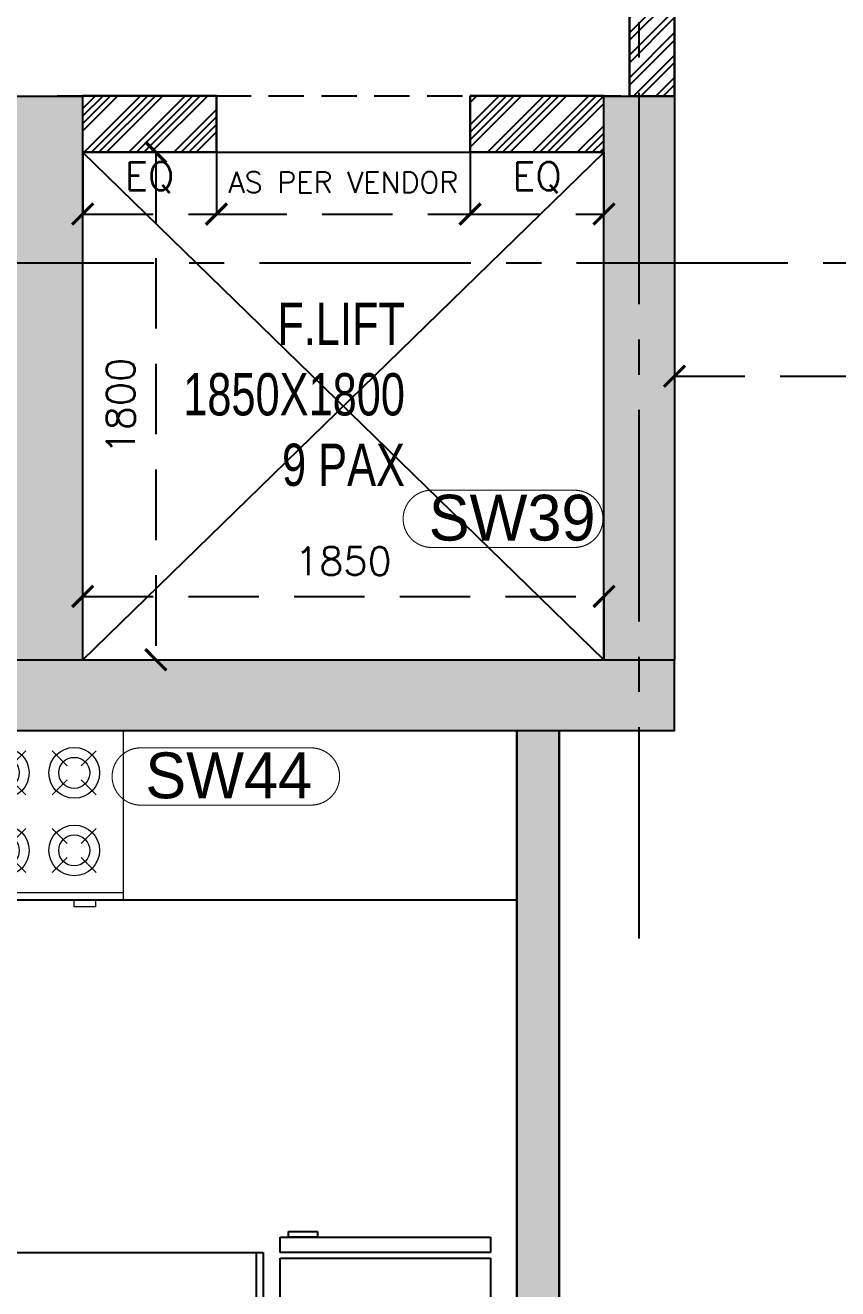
# Model space of a CAD drawing. Header units: millimetres. Extents: x 1181448 to 1317632, y -5734806 to -5633961.
# Drawn here: x 1202789 to 1205672, y -5721205 to -5716724 of the extents above; entities that cross this region are included whole.
import ezdxf

# ---------------------------------------------------------------- set-up
doc = ezdxf.new("R2010")
doc.units = ezdxf.units.MM
doc.header["$LTSCALE"] = 1000
doc.header["$MEASUREMENT"] = 0
for name, pattern in [('1BHK-A$0$AUDIT_D_120904163729-0', [0]), ('AUDIT_D_120904163729-0', [0]), ('T8 - TYPICAL FLOOR CORE$0$T10-TYPICAL FLOOR CORE$0$HIDDEN', [0.375, 0.25, -0.125]), ('T8 - TYPICAL FLOOR CORE$1$( Hidden )', [0.375, 0.25, -0.125]), ('T8 - TYPICAL FLOOR CORE$1$HIDDEN', [0.375, 0.25, -0.125]), ('T8_REFUGE COLUMNS$0$CENTER2', [1.125, 0.75, -0.125, 0.125, -0.125])]:
    doc.linetypes.add(name, pattern=pattern)
doc.layers.get('0').update_dxf_attribs({"linetype": 'AUDIT_D_120904163729-0'})
for name, color, linetype in [('1BHK-A$0$A-HATCH -160', 251, '1BHK-A$0$AUDIT_D_120904163729-0'), ('1BHK-A$0$a-KIT FIX', 251, 'Continuous'), ('A_dim', 1, 'Continuous'), ('T8 - TYPICAL FLOOR CORE$0$A-DIMENSIONS', 2, 'T8 - TYPICAL FLOOR CORE$1$HIDDEN'), ('T8 - TYPICAL FLOOR CORE$0$T10-TYPICAL FLOOR CORE$0$A-SLAB SUNK-AC LEDGES', 251, 'T8 - TYPICAL FLOOR CORE$0$T10-TYPICAL FLOOR CORE$0$HIDDEN'), ('T8 - TYPICAL FLOOR CORE$1$a-beam 2', 50, 'Continuous'), ('T8 - TYPICAL FLOOR CORE$1$CUT-OUT', 49, 'Continuous'), ('T8(T9 IS SIMILAR) - REFUGE FLOOR$1$A_rail', 253, 'Continuous'), ('T8_REFUGE COLUMNS$0$A-CENTERLINE', 193, 'T8_REFUGE COLUMNS$0$CENTER2'), ('T8_REFUGE COLUMNS$1$A-RCC COLS', 3, 'Continuous')]:
    doc.layers.add(name, color=color, linetype=linetype)
for name, color, linetype, lineweight in [('1BHK-A$0$a-TOI-fixtures', 251, 'Continuous', 0), ('1BHK-A$1$A-WALL- 160', 6, 'Continuous', 30), ('T8 - TYPICAL FLOOR CORE$1$a-Text', 4, 'Continuous', 0), ('T8 - TYPICAL FLOOR CORE$1$A-WALL- 160', 6, 'Continuous', 30), ('T8 - TYPICAL FLOOR CORE$1$D&W', 8, 'Continuous', 25), ('T8(T9 IS SIMILAR) - REFUGE FLOOR$0$D&W', 8, 'Continuous', 25), ('T8_REFUGE COLUMNS$0$A-COLUMN NO size reduce', 81, 'Continuous', 25)]:
    doc.layers.add(name, color=color, linetype=linetype, lineweight=lineweight)
doc.layers.add('T8_REFUGE COLUMNS$0$COL-HATCH', color=7, linetype='Continuous', lineweight=25, true_color=0xa3a3a3)
doc.styles.add('T8 - TYPICAL FLOOR CORE$0$Romans 1', font='romans.shx', dxfattribs={"height": 100})
doc.styles.add('T8 - TYPICAL FLOOR CORE$1$ARIAL ARROW', font='swisscl.ttf')
doc.styles.add('T8_REFUGE COLUMNS$0$STANDARD', font='GOTHIC.TTF')
doc.dimstyles.new('T8 - TYPICAL FLOOR CORE$0$ALPINE S', dxfattribs={"dimscale": 0, "dimtxt": 100, "dimasz": 75, "dimexe": 0, "dimexo": 0, "dimgap": 75, "dimtad": 1, "dimdec": 0, "dimzin": 0, "dimdsep": 46, "dimtxsty": 'T8 - TYPICAL FLOOR CORE$0$Romans 1', "dimblk": 'T8 - TYPICAL FLOOR CORE$0$_ArchTick', "dimcen": 0.09, "dimclrd": 256, "dimclre": 256, "dimclrt": 7, "dimadec": 0, "dimazin": 0, "dimtfac": 1, "dimtdec": 0, "dimtofl": 0, "dimtmove": 1, "dimatfit": 0, "dimldrblk": 'T8 - TYPICAL FLOOR CORE$0$_Open90', "dimfxl": 1, "dimtolj": 1, "dimtzin": 0, "dimarcsym": 0})

# ---------------------------------------------------------------- blocks, each defined once
blk = doc.blocks.new('T8 - TYPICAL FLOOR CORE$0$_ArchTick')
at = {"color": 0, "linetype": 'ByBlock', "const_width": 0.15}
blk.add_lwpolyline([(-0.5, -0.5), (0.5, 0.5)], dxfattribs=at)
blk = doc.blocks.new('*D242')
at = {"layer": 'T8 - TYPICAL FLOOR CORE$0$A-DIMENSIONS', "linetype": 'T8 - TYPICAL FLOOR CORE$1$HIDDEN', "lineweight": -2, "transparency": 16777216}
for p, q in [((1202992.4, -5718974), (1202992.4, -5718749.2)), ((1204842.2, -5718975.6), (1204842.2, -5718749.2))]:
    blk.add_line(p, q, dxfattribs=at)
at = {"layer": 'T8 - TYPICAL FLOOR CORE$0$A-DIMENSIONS', "lineweight": -2, "transparency": 16777216}
blk.add_line((1202992.4, -5718749.2), (1204842.2, -5718749.2), dxfattribs=at)
at = {"layer": 'T8 - TYPICAL FLOOR CORE$0$A-DIMENSIONS', "linetype": 'ByBlock', "lineweight": -2, "transparency": 16777216, "xscale": 75, "yscale": 75, "zscale": 75, "rotation": 180}
blk.add_blockref('T8 - TYPICAL FLOOR CORE$0$_ArchTick', (1202992.4, -5718749.2), dxfattribs=at)
at = {"layer": 'T8 - TYPICAL FLOOR CORE$0$A-DIMENSIONS', "linetype": 'ByBlock', "lineweight": -2, "transparency": 16777216, "xscale": 75, "yscale": 75, "zscale": 75}
blk.add_blockref('T8 - TYPICAL FLOOR CORE$0$_ArchTick', (1204842.2, -5718749.2), dxfattribs=at)
at = {"layer": 'T8 - TYPICAL FLOOR CORE$0$A-DIMENSIONS', "color": 7, "linetype": 'ByBlock', "transparency": 16777216, "insert": (1203917.3, -5718624.2), "char_height": 100, "attachment_point": 5, "style": 'T8 - TYPICAL FLOOR CORE$0$Romans 1'}
blk.add_mtext('\\A1;1850', dxfattribs=at)
blk = doc.blocks.new('T8 - TYPICAL FLOOR CORE$0$_Open90')
at = {"color": 0, "linetype": 'ByBlock', "lineweight": -2}
for p, q in [((0, 0), (-1, 0)), ((-0.5, 0.5), (0, 0)), ((0, 0), (-0.5, -0.5))]:
    blk.add_line(p, q, dxfattribs=at)
blk = doc.blocks.new('*D243')
at = {"layer": 'T8 - TYPICAL FLOOR CORE$0$A-DIMENSIONS', "linetype": 'T8 - TYPICAL FLOOR CORE$1$HIDDEN', "lineweight": -2, "transparency": 16777216}
for p, q in [((1202992.4, -5717174.2), (1203252.1, -5717174.2)), ((1202993.8, -5718974), (1203252.1, -5718974))]:
    blk.add_line(p, q, dxfattribs=at)
at = {"layer": 'T8 - TYPICAL FLOOR CORE$0$A-DIMENSIONS', "lineweight": -2, "transparency": 16777216}
blk.add_line((1203252.1, -5717174.2), (1203252.1, -5718974), dxfattribs=at)
at = {"layer": 'T8 - TYPICAL FLOOR CORE$0$A-DIMENSIONS', "linetype": 'ByBlock', "lineweight": -2, "transparency": 16777216, "xscale": 75, "yscale": 75, "zscale": 75}
for p, rotation in [((1203252.1, -5717174.2), 90), ((1203252.1, -5718974), 270)]:
    blk.add_blockref('T8 - TYPICAL FLOOR CORE$0$_ArchTick', p, dxfattribs=dict(at, rotation=rotation))
at = {"layer": 'T8 - TYPICAL FLOOR CORE$0$A-DIMENSIONS', "color": 7, "linetype": 'ByBlock', "transparency": 16777216, "insert": (1203127.1, -5718074.1), "char_height": 100, "attachment_point": 5, "rotation": 90, "style": 'T8 - TYPICAL FLOOR CORE$0$Romans 1'}
blk.add_mtext('\\A1;1800', dxfattribs=at)
blk = doc.blocks.new('*D249')
at = {"layer": 'T8 - TYPICAL FLOOR CORE$0$A-DIMENSIONS', "linetype": 'T8 - TYPICAL FLOOR CORE$1$HIDDEN', "lineweight": -2, "transparency": 16777216}
for p, q in [((1205092.4, -5717855.7), (1205092.4, -5717968.1)), ((1207452.3, -5718258.1), (1207452.3, -5717968.1))]:
    blk.add_line(p, q, dxfattribs=at)
at = {"layer": 'T8 - TYPICAL FLOOR CORE$0$A-DIMENSIONS', "lineweight": -2, "transparency": 16777216}
blk.add_line((1205092.4, -5717968.1), (1207452.3, -5717968.1), dxfattribs=at)
at = {"layer": 'T8 - TYPICAL FLOOR CORE$0$A-DIMENSIONS', "linetype": 'ByBlock', "lineweight": -2, "transparency": 16777216, "xscale": 75, "yscale": 75, "zscale": 75, "rotation": 180}
blk.add_blockref('T8 - TYPICAL FLOOR CORE$0$_ArchTick', (1205092.4, -5717968.1), dxfattribs=at)
at = {"layer": 'T8 - TYPICAL FLOOR CORE$0$A-DIMENSIONS', "linetype": 'ByBlock', "lineweight": -2, "transparency": 16777216, "xscale": 75, "yscale": 75, "zscale": 75}
blk.add_blockref('T8 - TYPICAL FLOOR CORE$0$_ArchTick', (1207452.3, -5717968.1), dxfattribs=at)
at = {"layer": 'T8 - TYPICAL FLOOR CORE$0$A-DIMENSIONS', "color": 7, "linetype": 'ByBlock', "transparency": 16777216, "insert": (1206272.3, -5717843.1), "char_height": 100, "attachment_point": 5, "style": 'T8 - TYPICAL FLOOR CORE$0$Romans 1'}
blk.add_mtext('\\A1;2360', dxfattribs=at)
blk = doc.blocks.new('*D212')
at = {"layer": 'T8 - TYPICAL FLOOR CORE$0$A-DIMENSIONS', "linetype": 'T8 - TYPICAL FLOOR CORE$1$HIDDEN', "lineweight": -2, "transparency": 16777216}
for p, q in [((1203467.2, -5717024), (1203467.2, -5717393.2)), ((1204367.2, -5717024), (1204367.2, -5717393.2))]:
    blk.add_line(p, q, dxfattribs=at)
at = {"layer": 'T8 - TYPICAL FLOOR CORE$0$A-DIMENSIONS', "lineweight": -2, "transparency": 16777216}
blk.add_line((1203467.2, -5717393.2), (1204367.2, -5717393.2), dxfattribs=at)
at = {"layer": 'T8 - TYPICAL FLOOR CORE$0$A-DIMENSIONS', "linetype": 'ByBlock', "lineweight": -2, "transparency": 16777216, "xscale": 75, "yscale": 75, "zscale": 75, "rotation": 180}
blk.add_blockref('T8 - TYPICAL FLOOR CORE$0$_ArchTick', (1203467.2, -5717393.2), dxfattribs=at)
at = {"layer": 'T8 - TYPICAL FLOOR CORE$0$A-DIMENSIONS', "linetype": 'ByBlock', "lineweight": -2, "transparency": 16777216, "xscale": 75, "yscale": 75, "zscale": 75}
blk.add_blockref('T8 - TYPICAL FLOOR CORE$0$_ArchTick', (1204367.2, -5717393.2), dxfattribs=at)
at = {"layer": 'T8 - TYPICAL FLOOR CORE$0$A-DIMENSIONS', "color": 7, "linetype": 'ByBlock', "transparency": 16777216, "insert": (1203917.2, -5717280.7), "char_height": 100, "attachment_point": 5, "style": 'T8 - TYPICAL FLOOR CORE$0$Romans 1'}
blk.add_mtext('\\A1;{\\H0.75x;AS PER VENDOR}', dxfattribs=at)
blk = doc.blocks.new('*D216')
at = {"layer": 'T8 - TYPICAL FLOOR CORE$0$A-DIMENSIONS', "linetype": 'T8 - TYPICAL FLOOR CORE$1$HIDDEN', "lineweight": -2, "transparency": 16777216}
for p, q in [((1204367.2, -5717174), (1204367.2, -5717393.2)), ((1204842.1, -5717174), (1204842.1, -5717393.2))]:
    blk.add_line(p, q, dxfattribs=at)
at = {"layer": 'T8 - TYPICAL FLOOR CORE$0$A-DIMENSIONS', "lineweight": -2, "transparency": 16777216}
blk.add_line((1204367.2, -5717393.2), (1204842.1, -5717393.2), dxfattribs=at)
at = {"layer": 'T8 - TYPICAL FLOOR CORE$0$A-DIMENSIONS', "linetype": 'ByBlock', "lineweight": -2, "transparency": 16777216, "xscale": 75, "yscale": 75, "zscale": 75, "rotation": 180}
blk.add_blockref('T8 - TYPICAL FLOOR CORE$0$_ArchTick', (1204367.2, -5717393.2), dxfattribs=at)
at = {"layer": 'T8 - TYPICAL FLOOR CORE$0$A-DIMENSIONS', "linetype": 'ByBlock', "lineweight": -2, "transparency": 16777216, "xscale": 75, "yscale": 75, "zscale": 75}
blk.add_blockref('T8 - TYPICAL FLOOR CORE$0$_ArchTick', (1204842.1, -5717393.2), dxfattribs=at)
at = {"layer": 'T8 - TYPICAL FLOOR CORE$0$A-DIMENSIONS', "color": 7, "linetype": 'ByBlock', "transparency": 16777216, "insert": (1204604.7, -5717263.4), "char_height": 100, "attachment_point": 5, "style": 'T8 - TYPICAL FLOOR CORE$0$Romans 1'}
blk.add_mtext('\\A1;EQ', dxfattribs=at)
blk = doc.blocks.new('*D222')
at = {"layer": 'T8 - TYPICAL FLOOR CORE$0$A-DIMENSIONS', "linetype": 'T8 - TYPICAL FLOOR CORE$1$HIDDEN', "lineweight": -2, "transparency": 16777216}
for p, q in [((1202992.4, -5717174.2), (1202992.4, -5717393.2)), ((1203467.2, -5717174.1), (1203467.2, -5717393.2))]:
    blk.add_line(p, q, dxfattribs=at)
at = {"layer": 'T8 - TYPICAL FLOOR CORE$0$A-DIMENSIONS', "lineweight": -2, "transparency": 16777216}
blk.add_line((1202992.4, -5717393.2), (1203467.2, -5717393.2), dxfattribs=at)
at = {"layer": 'T8 - TYPICAL FLOOR CORE$0$A-DIMENSIONS', "linetype": 'ByBlock', "lineweight": -2, "transparency": 16777216, "xscale": 75, "yscale": 75, "zscale": 75, "rotation": 180}
blk.add_blockref('T8 - TYPICAL FLOOR CORE$0$_ArchTick', (1202992.4, -5717393.2), dxfattribs=at)
at = {"layer": 'T8 - TYPICAL FLOOR CORE$0$A-DIMENSIONS', "linetype": 'ByBlock', "lineweight": -2, "transparency": 16777216, "xscale": 75, "yscale": 75, "zscale": 75}
blk.add_blockref('T8 - TYPICAL FLOOR CORE$0$_ArchTick', (1203467.2, -5717393.2), dxfattribs=at)
at = {"layer": 'T8 - TYPICAL FLOOR CORE$0$A-DIMENSIONS', "color": 7, "linetype": 'ByBlock', "transparency": 16777216, "insert": (1203229.8, -5717263.4), "char_height": 100, "attachment_point": 5, "style": 'T8 - TYPICAL FLOOR CORE$0$Romans 1'}
blk.add_mtext('\\A1;EQ', dxfattribs=at)
blk = doc.blocks.new('T8_REFUGE COLUMNS')
at = {"layer": 'T8_REFUGE COLUMNS$0$COL-HATCH', "linetype": 'ByBlock'}
h = blk.add_hatch(color=256, dxfattribs=at)
h.dxf.hatch_style = 1
h.paths.add_polyline_path([(1202742.1, -5716974.9), (1202992.1, -5716974.9), (1202992.1, -5718974.9), (1202742.1, -5718974.9)])
h = blk.add_hatch(color=256, dxfattribs=at)
h.dxf.hatch_style = 1
h.paths.add_polyline_path([(1204842.1, -5716974.9), (1205092.1, -5716974.9), (1205092.1, -5718974.9), (1204842.1, -5718974.9)])
h = blk.add_hatch(color=256, dxfattribs=at)
h.dxf.hatch_style = 1
h.paths.add_polyline_path([(1198907.1, -5719224.9), (1205092.1, -5719224.9), (1205092.1, -5718974.9), (1198907.1, -5718974.9)])
at = {"layer": 'T8_REFUGE COLUMNS$0$A-CENTERLINE'}
for p, q in [((1204967.1, -5719963), (1204967.1, -5698299.6)), ((1223494.9, -5717567.4), (1182495.9, -5717567.4))]:
    blk.add_line(p, q, dxfattribs=at)
at = {"layer": 'T8_REFUGE COLUMNS$0$A-COLUMN NO size reduce', "linetype": 'ByBlock', "const_width": 3.9}
for points in [[(1204231, -5718575.7, -1), (1204231, -5718372.5), (1204737.1, -5718372.5, -1), (1204737.1, -5718575.7)], [(1203198.4, -5719489.5, -1), (1203198.4, -5719286.3), (1203802.5, -5719286.3, -1), (1203802.5, -5719489.5)]]:
    blk.add_lwpolyline(points, format="xyb", close=True, dxfattribs=at)
at = {"layer": 'T8_REFUGE COLUMNS$1$A-RCC COLS', "linetype": 'ByBlock'}
for points in [[(1202742.1, -5716974.9), (1202992.1, -5716974.9), (1202992.1, -5718974.9), (1202742.1, -5718974.9)], [(1204842.1, -5716974.9), (1205092.1, -5716974.9), (1205092.1, -5718974.9), (1204842.1, -5718974.9)], [(1198907.1, -5719224.9), (1205092.1, -5719224.9), (1205092.1, -5718974.9), (1198907.1, -5718974.9)]]:
    blk.add_lwpolyline(points, close=True, dxfattribs=at)
at = {"layer": 'T8_REFUGE COLUMNS$0$A-COLUMN NO size reduce', "linetype": 'ByBlock', "char_height": 162.5, "attachment_point": 1, "style": 'T8_REFUGE COLUMNS$0$STANDARD'}
for s, insert in [('SW39', (1204220.3, -5718388.7)), ('SW44', (1203214.7, -5719302.6))]:
    blk.add_mtext_dynamic_manual_height_columns(s, width=444.685, gutter_width=500, heights=[0], dxfattribs=dict(at, insert=insert))
blk = doc.blocks.new('1BHK-A$0$RANGE-flat-1')
at = {"layer": '1BHK-A$0$a-TOI-fixtures'}
for p, q in [((-575, -600), (-575, 0)), ((-600, -100), (-625, -100)), ((-625, -100), (-625, -175)), ((-450, -150), (-502.8, -97.2)), ((-400, -150), (-347.2, -97.2)), ((-175, -150), (-227.8, -97.2)), ((-125, -150), (-72.2, -97.2)), ((-625, -175), (-600, -175)), ((-450, -200), (-502.8, -252.8)), ((-400, -200), (-347.2, -252.8)), ((-175, -200), (-227.8, -252.8)), ((-125, -200), (-72.2, -252.8)), ((-450, -400), (-502.8, -347.2)), ((-400, -400), (-347.2, -347.2)), ((-175, -400), (-227.8, -347.2)), ((-125, -400), (-72.2, -347.2)), ((-625, -425), (-600, -425)), ((-625, -500), (-625, -425)), ((-450, -450), (-502.8, -502.8)), ((-400, -450), (-347.2, -502.8)), ((-175, -450), (-227.8, -502.8)), ((-125, -450), (-72.2, -502.8)), ((-600, -500), (-625, -500))]:
    blk.add_line(p, q, dxfattribs=at)
blk.add_lwpolyline([(-600, -600), (0, -600), (0, 0), (-600, 0)], close=True, dxfattribs=at)
for centre, radius in [((-425, -175), 90), ((-150, -175), 90), ((-425, -175), 55), ((-150, -175), 55), ((-425, -425), 90), ((-150, -425), 90), ((-425, -425), 55), ((-150, -425), 55)]:
    blk.add_circle(centre, radius, dxfattribs=at)
blk = doc.blocks.new('1BHK-A')
at = {"layer": '1BHK-A$0$A-HATCH -160', "linetype": 'ByBlock'}
h = blk.add_hatch(dxfattribs=at)
h.set_pattern_fill('HEX', color=256, scale=150)
h.paths.add_polyline_path([(1144639.9, -5727571.2), (1144639.7, -5727421.2), (1144639.8, -5727421.2), (1144639.8, -5726805.6), (1144799.8, -5726805.6), (1144799.5, -5728524.6), (1145269.9, -5728524.6), (1145269.9, -5728684.6), (1144639.5, -5728684.6), (1144639.7, -5727571.2)])
h.paths.add_polyline_path([(1147369.9, -5728524.6), (1147999.5, -5728524.6), (1147999.5, -5728684.6), (1147369.9, -5728684.6)])
h.paths.add_polyline_path([(1148299.5, -5724624.6), (1150189.8, -5724624.6), (1150189.8, -5722879.6), (1150039.8, -5722879.6), (1150039.8, -5724474.5), (1148299.5, -5724474.5)])
h.paths.add_polyline_path([(1150039.7, -5719224.6), (1150189.8, -5719224.6), (1150189.8, -5721774.6), (1150039.7, -5721774.6)])
h.paths.add_polyline_path([(1144599.6, -5723174.6), (1144759.6, -5723174.6), (1144759.6, -5723314.6), (1145789.5, -5723314.6), (1145789.5, -5723174.6), (1145949.5, -5723174.6), (1145949.5, -5723474.6), (1144599.6, -5723474.4)])
h.paths.add_polyline_path([(1144599.6, -5721924.6), (1144759.6, -5721924.6), (1144759.6, -5722524.6), (1144599.6, -5722524.6)])
h.paths.add_polyline_path([(1145549.4, -5721834.8), (1145789.5, -5721834.8), (1145789.5, -5722524.6), (1145949.5, -5722524.6), (1145949.5, -5721924.7), (1145789.5, -5721924.5), (1145789.5, -5721674.6), (1145549.4, -5721674.6)])
at = {"layer": '1BHK-A$0$a-KIT FIX', "color": 1}
for p, q in [((1146424.5, -5719824.6), (1150039.7, -5719824.6)), ((1148199.5, -5721075.2), (1149139.7, -5721075.2)), ((1149114.7, -5721075.2), (1149114.7, -5721674.9)), ((1149139.7, -5721075.2), (1149139.7, -5721674.9))]:
    blk.add_line(p, q, dxfattribs=at)
at = {"layer": '1BHK-A$0$a-KIT FIX'}
for p, q in [((1149200.5, -5721021), (1149946.4, -5721021)), ((1149200.5, -5721076.1), (1149200.5, -5721021)), ((1149229.2, -5721021), (1149229.2, -5721001.3)), ((1149229.2, -5721001.3), (1149332.6, -5721001.3)), ((1149332.6, -5721021), (1149229.2, -5721021)), ((1149332.6, -5721001.3), (1149332.6, -5721021)), ((1149946.4, -5721021), (1149946.4, -5721076.1)), ((1149946.4, -5721076.1), (1149200.5, -5721076.1)), ((1149200.5, -5721620.4), (1149200.5, -5721096)), ((1149200.5, -5721096), (1149946.4, -5721096)), ((1149946.4, -5721096), (1149946.4, -5721620.4))]:
    blk.add_line(p, q, dxfattribs=at)
at = {"layer": '1BHK-A$1$A-WALL- 160', "linetype": 'ByBlock'}
for p, q in [((1150039.7, -5719224.6), (1150039.7, -5721774.9)), ((1150189.7, -5719224.6), (1150189.7, -5721774.9))]:
    blk.add_line(p, q, dxfattribs=at)
at = {"layer": '1BHK-A$0$a-KIT FIX', "extrusion": (0, 0, -1), "xscale": -1, "zscale": -1, "rotation": 270}
blk.add_blockref('1BHK-A$0$RANGE-flat-1', (-1148044.3, -5719224.6), dxfattribs=at)
blk = doc.blocks.new('T8 - TYPICAL FLOOR CORE')
at = {"layer": 'T8 - TYPICAL FLOOR CORE$0$T10-TYPICAL FLOOR CORE$0$A-SLAB SUNK-AC LEDGES', "linetype": 'ByBlock'}
h = blk.add_hatch(dxfattribs=at)
h.set_pattern_fill('ANSI34', color=256, scale=150)
h.paths.add_polyline_path([(1207452.3, -5713624), (1207652.3, -5713624), (1207652.3, -5713122.9), (1207452.3, -5713122.9)])
h.paths.add_polyline_path([(1207452.3, -5712222.9), (1207652.3, -5712222.9), (1207652.3, -5711724), (1207452.3, -5711724)])
h.paths.add_polyline_path([(1200292.4, -5712999.6), (1200917.4, -5712999.6), (1200917.4, -5712799.6), (1200292.4, -5712799.6)])
h.paths.add_polyline_path([(1201817.4, -5712999.6), (1203317.4, -5712999.6), (1203317.4, -5712799.6), (1201817.4, -5712799.6)])
h.paths.add_polyline_path([(1204217.4, -5712999.6), (1204842.3, -5712999.6), (1204842.3, -5712799.6), (1204217.4, -5712799.6)])
h.paths.add_polyline_path([(1204367.2, -5717174), (1204842.2, -5717174), (1204842.2, -5716974), (1204367.2, -5716974)])
h.paths.add_polyline_path([(1202992.1, -5717174), (1203467.2, -5717174), (1203467.2, -5716974), (1202992.1, -5716974)])
h = blk.add_hatch(dxfattribs=at)
h.set_pattern_fill('ANSI32', color=256, scale=150)
h.paths.add_polyline_path([(1205092.2, -5716974.9), (1205092.2, -5716634), (1204932.2, -5716634), (1204932.2, -5716974.9)])
at = {"layer": 'T8 - TYPICAL FLOOR CORE$1$a-beam 2', "color": 8, "linetype": 'T8 - TYPICAL FLOOR CORE$1$( Hidden )', "ltscale": 0.5}
blk.add_line((1202902.2, -5716974), (1204932.2, -5716974), dxfattribs=at)
at = {"layer": 'T8 - TYPICAL FLOOR CORE$1$A-WALL- 160', "linetype": 'ByBlock'}
for p, q in [((1203467.2, -5716974, 0.7), (1202992.2, -5716974, 0.7)), ((1203467.2, -5717174), (1203467.2, -5716974, 0.7)), ((1204842.2, -5716974, 0.7), (1204367.2, -5716974, 0.7)), ((1204367.2, -5717174), (1204367.2, -5716974, 0.7)), ((1203467.2, -5717174), (1202992.2, -5717174)), ((1204842.2, -5717174), (1204367.2, -5717174))]:
    blk.add_line(p, q, dxfattribs=at)
blk.add_lwpolyline([(1205092.2, -5716974.9), (1205092.2, -5716634), (1204932.2, -5716634), (1204932.2, -5716974.9)], close=True, dxfattribs=at)
at = {"layer": 'T8 - TYPICAL FLOOR CORE$1$CUT-OUT'}
for p, q in [((1202992.2, -5718975.6), (1204842.3, -5717174)), ((1204842.2, -5718975.6), (1202992.2, -5717174))]:
    blk.add_line(p, q, dxfattribs=at)
at = {"layer": 'T8 - TYPICAL FLOOR CORE$1$D&W', "linetype": 'ByBlock'}
blk.add_line((1203467.2, -5717174), (1204367.2, -5717174), dxfattribs=at)
at = {"layer": 'T8 - TYPICAL FLOOR CORE$1$a-Text', "linetype": 'ByBlock', "insert": (1204135.8, -5718359.5), "char_height": 150, "width": 438.696, "attachment_point": 9, "style": 'T8 - TYPICAL FLOOR CORE$1$ARIAL ARROW'}
blk.add_mtext('F.LIFT\\P1850X1800\\P9 PAX', dxfattribs=at)
at = {"layer": 'T8 - TYPICAL FLOOR CORE$0$A-DIMENSIONS', "linetype": 'ByBlock'}
dim = blk.add_linear_dim(base=(1204367.2, -5717393.2, 0.7), p1=(1203467.2, -5717024, 0.7), p2=(1204367.2, -5717024, 0.7), text='{\\H0.75x;AS PER VENDOR}', dimstyle='T8 - TYPICAL FLOOR CORE$0$ALPINE S', override={"dimscale": 1, "dimfxl": 5, "dimarcsym": 1}, dxfattribs=at)
dim.commit()
dim.dimension.update_dxf_attribs({"geometry": '*D212', "text_midpoint": (1203917.2, -5717393.2, 0.7), "dimtype": 128})
for base, p1, p2, picture, middle in [((1203467.2, -5717393.2), (1202992.4, -5717174.2), (1203467.2, -5717174.1, 0), '*D222', (1203229.8, -5717263.4)), ((1204842.1, -5717393.2), (1204367.2, -5717174), (1204842.1, -5717174), '*D216', (1204604.7, -5717263.4))]:
    dim = blk.add_linear_dim(base=base, p1=p1, p2=p2, text='EQ', dimstyle='T8 - TYPICAL FLOOR CORE$0$ALPINE S', override={"dimscale": 1, "dimfxl": 5, "dimarcsym": 1}, dxfattribs=at)
    dim.commit()
    dim.dimension.update_dxf_attribs({"geometry": picture, "text_midpoint": middle})
dim = blk.add_linear_dim(base=(1203252.1, -5718974), p1=(1202992.4, -5717174.2), p2=(1202993.8, -5718974), angle=90, dimstyle='T8 - TYPICAL FLOOR CORE$0$ALPINE S', override={"dimscale": 1, "dimfxl": 5, "dimarcsym": 1}, dxfattribs=at)
dim.commit()
dim.dimension.update_dxf_attribs({"geometry": '*D243', "text_midpoint": (1203127.1, -5718074.1)})
for base, p1, p2, picture, middle in [((1207452.3, -5717968.1), (1205092.4, -5717855.7), (1207452.3, -5718258.1), '*D249', (1206272.3, -5717843.1)), ((1204842.2, -5718749.2), (1202992.4, -5718974), (1204842.2, -5718975.6), '*D242', (1203917.3, -5718624.2))]:
    dim = blk.add_linear_dim(base=base, p1=p1, p2=p2, dimstyle='T8 - TYPICAL FLOOR CORE$0$ALPINE S', override={"dimscale": 1, "dimfxl": 5, "dimarcsym": 1}, dxfattribs=at)
    dim.commit()
    dim.dimension.update_dxf_attribs({"geometry": picture, "text_midpoint": middle})
blk = doc.blocks.new('T8(T9 IS SIMILAR) - REFUGE FLOOR')
at = {"layer": 'T8(T9 IS SIMILAR) - REFUGE FLOOR$0$D&W', "linetype": 'ByBlock'}
blk.add_blockref('T8 - TYPICAL FLOOR CORE', (0, 0), dxfattribs=at)
blk.add_blockref('1BHK-A', (54493.1, -0.4), dxfattribs=at)
at = {"layer": 'T8(T9 IS SIMILAR) - REFUGE FLOOR$1$A_rail', "linetype": 'ByBlock'}
blk.add_blockref('T8_REFUGE COLUMNS', (0, 0), dxfattribs=at)

msp = doc.modelspace()

# ---------------------------------------------------------------- block references
at = {"layer": 'A_dim', "linetype": 'ByBlock'}
msp.add_blockref('T8(T9 IS SIMILAR) - REFUGE FLOOR', (0, 0), dxfattribs=at)

doc.saveas('drawing.dxf')
